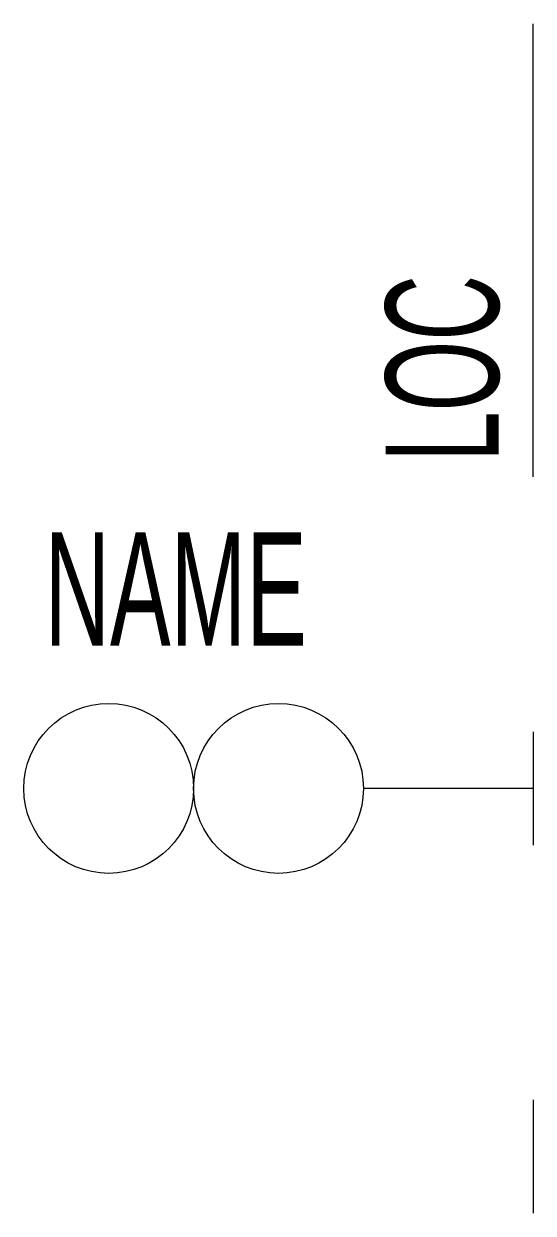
# Model space of a CAD drawing. Header units: inches. Extents: x -9 to 0, y -1 to 20.
import ezdxf
from ezdxf.enums import TextEntityAlignment as Align

# ---------------------------------------------------------------- set-up
doc = ezdxf.new("R2010")
doc.units = ezdxf.units.IN
doc.header["$MEASUREMENT"] = 0
doc.layers.add('1', color=1, linetype='Continuous')
doc.layers.add('XSK3', color=3, linetype='Continuous')

msp = doc.modelspace()

# ---------------------------------------------------------------- linework, layer by layer
msp.add_line((0, 12), (0, 20))
at = {"layer": '1', "color": 7}
for p, q in [((0, 7.5), (0, 5.5)), ((0, 6.5), (-3, 6.5))]:
    msp.add_line(p, q, dxfattribs=at)
for centre in [(-7.5, 6.5), (-4.5, 6.5)]:
    msp.add_circle(centre, 1.5, dxfattribs=at)
at = {"layer": 'XSK3', "color": 7}
msp.add_line((0, 1), (0, -1), dxfattribs=at)

# ---------------------------------------------------------------- texts
at = {"width": 0.6}
msp.add_attdef('LOC', (-0.608, 12.264), 'LOC', height=2, rotation=90, dxfattribs=at)
msp.add_attdef('NAME', text='NAME', height=2, dxfattribs=at).set_placement((-3.999, 9.023), align=Align.RIGHT)

doc.saveas('drawing.dxf')
